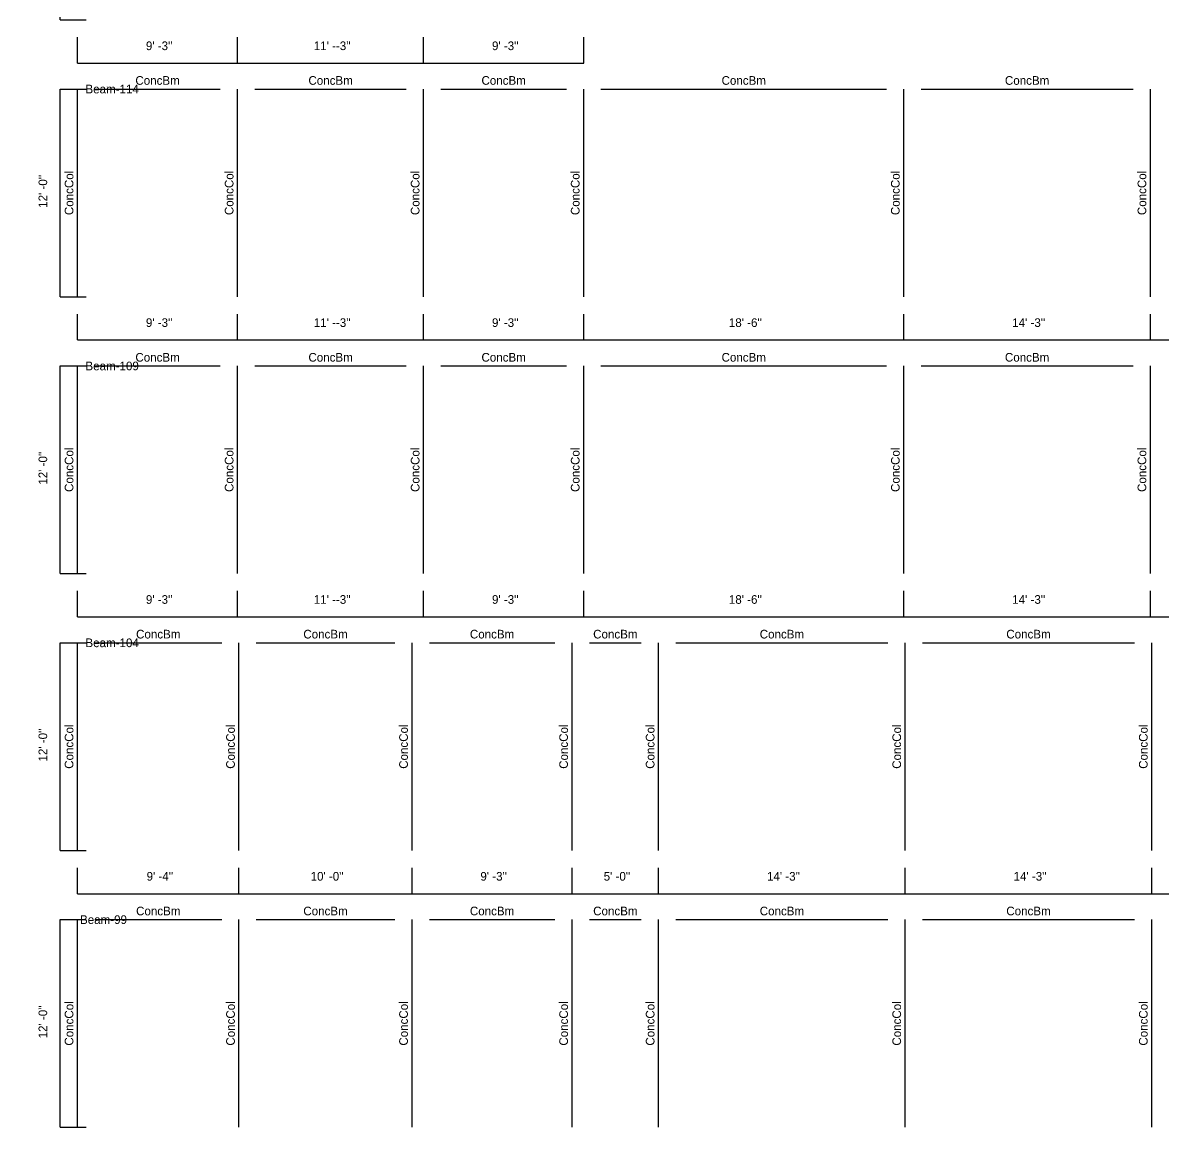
# Model space of a CAD drawing. Extents: x -38 to 2998, y -195 to 11529.
# Drawn here: x -38 to 753, y 3310 to 4078 of the extents above; entities that cross this region are included whole.
import ezdxf
from ezdxf.enums import TextEntityAlignment as Align

# ---------------------------------------------------------------- set-up
doc = ezdxf.new("R2010")
doc.units = 0
doc.header["$MEASUREMENT"] = 0
doc.layers.get('0').update_dxf_attribs({"linetype": 'CONTINUOUS'})
for name, color, linetype in [('CENTERLINES', 7, 'CONTINUOUS'), ('DIMENSIONS', 4, 'CONTINUOUS'), ('TEXT', 5, 'CONTINUOUS')]:
    doc.layers.add(name, color=color, linetype=linetype)
doc.dimstyles.get("Standard").update_dxf_attribs({"dimtxt": 0.18, "dimasz": 0.18, "dimexe": 0.18, "dimexo": 0.0625, "dimgap": 0.09, "dimtad": 0, "dimtih": 1, "dimtoh": 1, "dimdec": 4, "dimzin": 0, "dimtxsty": 'STANDARD', "dimcen": 0.09, "dimazin": 3, "dimtfac": 1, "dimtdec": 4, "dimtofl": 0, "dimtmove": 0, "dimatfit": 3, "dimtolj": 1, "dimtzin": 0})

# ---------------------------------------------------------------- blocks, each defined once
blk = doc.blocks.new('*D760')
at = {"color": 1, "linetype": 'BYBLOCK'}
for points in [[(-8.29, 3452.29), (-7.23, 3451.23), (-16.77, 3460.77), (-15.71, 3459.71)], [(-8.29, 3308.29), (-7.23, 3307.23), (-16.77, 3316.77), (-15.71, 3315.71)]]:
    blk.add_solid(points, dxfattribs=at)
at = {"layer": 'DIMENSIONS', "color": 9, "linetype": 'BYBLOCK'}
for p, q in [((-12, 3456), (6, 3456)), ((-12, 3312), (6, 3312))]:
    blk.add_line(p, q, dxfattribs=at)
at = {"layer": 'DIMENSIONS', "color": 0, "linetype": 'BYBLOCK'}
blk.add_line((-12, 3312), (-12, 3456), dxfattribs=at)
at = {"layer": 'DIMENSIONS', "color": 0, "linetype": 'BYBLOCK', "insert": (-24, 3384), "char_height": 6, "attachment_point": 5, "rotation": 90}
blk.add_mtext("\\A1; 12' -0''", dxfattribs=at)
blk = doc.blocks.new('*D761')
at = {"color": 1, "linetype": 'BYBLOCK'}
for points in [[(4.77, 3478.77), (3.71, 3477.71), (-3.71, 3470.29), (-4.77, 3469.23)], [(116.73, 3478.77), (115.67, 3477.71), (108.25, 3470.29), (107.19, 3469.23)]]:
    blk.add_solid(points, dxfattribs=at)
at = {"layer": 'DIMENSIONS', "color": 9, "linetype": 'BYBLOCK'}
for p, q in [((0, 3474), (0, 3492)), ((111.96, 3474), (111.96, 3492))]:
    blk.add_line(p, q, dxfattribs=at)
at = {"layer": 'DIMENSIONS', "color": 0, "linetype": 'BYBLOCK'}
blk.add_line((0, 3474), (111.96, 3474), dxfattribs=at)
at = {"layer": 'DIMENSIONS', "color": 0, "linetype": 'BYBLOCK', "insert": (55.98, 3486), "char_height": 6, "attachment_point": 5}
blk.add_mtext("\\A1; 9' -4''", dxfattribs=at)
blk = doc.blocks.new('*D762')
at = {"color": 1, "linetype": 'BYBLOCK'}
for points in [[(116.73, 3478.77), (115.67, 3477.71), (108.25, 3470.29), (107.19, 3469.23)], [(236.73, 3478.77), (235.67, 3477.71), (228.25, 3470.29), (227.19, 3469.23)]]:
    blk.add_solid(points, dxfattribs=at)
at = {"layer": 'DIMENSIONS', "color": 9, "linetype": 'BYBLOCK'}
for p, q in [((111.96, 3474), (111.96, 3492)), ((231.96, 3474), (231.96, 3492))]:
    blk.add_line(p, q, dxfattribs=at)
at = {"layer": 'DIMENSIONS', "color": 0, "linetype": 'BYBLOCK'}
blk.add_line((111.96, 3474), (231.96, 3474), dxfattribs=at)
at = {"layer": 'DIMENSIONS', "color": 0, "linetype": 'BYBLOCK', "insert": (171.96, 3486), "char_height": 6, "attachment_point": 5}
blk.add_mtext("\\A1; 10' -0''", dxfattribs=at)
blk = doc.blocks.new('*D763')
at = {"color": 1, "linetype": 'BYBLOCK'}
for points in [[(236.73, 3478.77), (235.67, 3477.71), (228.25, 3470.29), (227.19, 3469.23)], [(347.73, 3478.77), (346.67, 3477.71), (339.25, 3470.29), (338.19, 3469.23)]]:
    blk.add_solid(points, dxfattribs=at)
at = {"layer": 'DIMENSIONS', "color": 9, "linetype": 'BYBLOCK'}
for p, q in [((231.96, 3474), (231.96, 3492)), ((342.96, 3474), (342.96, 3492))]:
    blk.add_line(p, q, dxfattribs=at)
at = {"layer": 'DIMENSIONS', "color": 0, "linetype": 'BYBLOCK'}
blk.add_line((231.96, 3474), (342.96, 3474), dxfattribs=at)
at = {"layer": 'DIMENSIONS', "color": 0, "linetype": 'BYBLOCK', "insert": (287.46, 3486), "char_height": 6, "attachment_point": 5}
blk.add_mtext("\\A1; 9' -3''", dxfattribs=at)
blk = doc.blocks.new('*D764')
at = {"color": 1, "linetype": 'BYBLOCK'}
for points in [[(347.73, 3478.77), (346.67, 3477.71), (339.25, 3470.29), (338.19, 3469.23)], [(407.73, 3478.77), (406.67, 3477.71), (399.25, 3470.29), (398.19, 3469.23)]]:
    blk.add_solid(points, dxfattribs=at)
at = {"layer": 'DIMENSIONS', "color": 9, "linetype": 'BYBLOCK'}
for p, q in [((342.96, 3474), (342.96, 3492)), ((402.96, 3474), (402.96, 3492))]:
    blk.add_line(p, q, dxfattribs=at)
at = {"layer": 'DIMENSIONS', "color": 0, "linetype": 'BYBLOCK'}
blk.add_line((342.96, 3474), (402.96, 3474), dxfattribs=at)
at = {"layer": 'DIMENSIONS', "color": 0, "linetype": 'BYBLOCK', "insert": (372.96, 3486), "char_height": 6, "attachment_point": 5}
blk.add_mtext("\\A1; 5' -0''", dxfattribs=at)
blk = doc.blocks.new('*D765')
at = {"color": 1, "linetype": 'BYBLOCK'}
for points in [[(407.73, 3478.77), (406.67, 3477.71), (399.25, 3470.29), (398.19, 3469.23)], [(578.73, 3478.77), (577.67, 3477.71), (570.25, 3470.29), (569.19, 3469.23)]]:
    blk.add_solid(points, dxfattribs=at)
at = {"layer": 'DIMENSIONS', "color": 9, "linetype": 'BYBLOCK'}
for p, q in [((402.96, 3474), (402.96, 3492)), ((573.96, 3474), (573.96, 3492))]:
    blk.add_line(p, q, dxfattribs=at)
at = {"layer": 'DIMENSIONS', "color": 0, "linetype": 'BYBLOCK'}
blk.add_line((402.96, 3474), (573.96, 3474), dxfattribs=at)
at = {"layer": 'DIMENSIONS', "color": 0, "linetype": 'BYBLOCK', "insert": (488.46, 3486), "char_height": 6, "attachment_point": 5}
blk.add_mtext("\\A1; 14' -3''", dxfattribs=at)
blk = doc.blocks.new('*D766')
at = {"color": 1, "linetype": 'BYBLOCK'}
for points in [[(578.73, 3478.77), (577.67, 3477.71), (570.25, 3470.29), (569.19, 3469.23)], [(749.73, 3478.77), (748.67, 3477.71), (741.25, 3470.29), (740.19, 3469.23)]]:
    blk.add_solid(points, dxfattribs=at)
at = {"layer": 'DIMENSIONS', "color": 9, "linetype": 'BYBLOCK'}
for p, q in [((573.96, 3474), (573.96, 3492)), ((744.96, 3474), (744.96, 3492))]:
    blk.add_line(p, q, dxfattribs=at)
at = {"layer": 'DIMENSIONS', "color": 0, "linetype": 'BYBLOCK'}
blk.add_line((573.96, 3474), (744.96, 3474), dxfattribs=at)
at = {"layer": 'DIMENSIONS', "color": 0, "linetype": 'BYBLOCK', "insert": (659.46, 3486), "char_height": 6, "attachment_point": 5}
blk.add_mtext("\\A1; 14' -3''", dxfattribs=at)
blk = doc.blocks.new('*D767')
at = {"color": 1, "linetype": 'BYBLOCK'}
for points in [[(749.73, 3478.77), (748.67, 3477.71), (741.25, 3470.29), (740.19, 3469.23)], [(920.73, 3478.77), (919.67, 3477.71), (912.25, 3470.29), (911.19, 3469.23)]]:
    blk.add_solid(points, dxfattribs=at)
at = {"layer": 'DIMENSIONS', "color": 9, "linetype": 'BYBLOCK'}
for p, q in [((744.96, 3474), (744.96, 3492)), ((915.96, 3474), (915.96, 3492))]:
    blk.add_line(p, q, dxfattribs=at)
at = {"layer": 'DIMENSIONS', "color": 0, "linetype": 'BYBLOCK'}
blk.add_line((744.96, 3474), (915.96, 3474), dxfattribs=at)
at = {"layer": 'DIMENSIONS', "color": 0, "linetype": 'BYBLOCK', "insert": (830.46, 3486), "char_height": 6, "attachment_point": 5}
blk.add_mtext("\\A1; 14' -3''", dxfattribs=at)
blk = doc.blocks.new('*D781')
at = {"color": 1, "linetype": 'BYBLOCK'}
for points in [[(-8.29, 3644.29), (-7.23, 3643.23), (-16.77, 3652.77), (-15.71, 3651.71)], [(-8.29, 3500.29), (-7.23, 3499.23), (-16.77, 3508.77), (-15.71, 3507.71)]]:
    blk.add_solid(points, dxfattribs=at)
at = {"layer": 'DIMENSIONS', "color": 9, "linetype": 'BYBLOCK'}
for p, q in [((-12, 3648), (6, 3648)), ((-12, 3504), (6, 3504))]:
    blk.add_line(p, q, dxfattribs=at)
at = {"layer": 'DIMENSIONS', "color": 0, "linetype": 'BYBLOCK'}
blk.add_line((-12, 3504), (-12, 3648), dxfattribs=at)
at = {"layer": 'DIMENSIONS', "color": 0, "linetype": 'BYBLOCK', "insert": (-24, 3576), "char_height": 6, "attachment_point": 5, "rotation": 90}
blk.add_mtext("\\A1; 12' -0''", dxfattribs=at)
blk = doc.blocks.new('*D782')
at = {"color": 1, "linetype": 'BYBLOCK'}
for points in [[(4.77, 3670.77), (3.71, 3669.71), (-3.71, 3662.29), (-4.77, 3661.23)], [(115.77, 3670.77), (114.71, 3669.71), (107.29, 3662.29), (106.23, 3661.23)]]:
    blk.add_solid(points, dxfattribs=at)
at = {"layer": 'DIMENSIONS', "color": 9, "linetype": 'BYBLOCK'}
for p, q in [((0, 3666), (0, 3684)), ((111, 3666), (111, 3684))]:
    blk.add_line(p, q, dxfattribs=at)
at = {"layer": 'DIMENSIONS', "color": 0, "linetype": 'BYBLOCK'}
blk.add_line((0, 3666), (111, 3666), dxfattribs=at)
at = {"layer": 'DIMENSIONS', "color": 0, "linetype": 'BYBLOCK', "insert": (55.5, 3678), "char_height": 6, "attachment_point": 5}
blk.add_mtext("\\A1; 9' -3''", dxfattribs=at)
blk = doc.blocks.new('*D783')
at = {"color": 1, "linetype": 'BYBLOCK'}
for points in [[(115.77, 3670.77), (114.71, 3669.71), (107.29, 3662.29), (106.23, 3661.23)], [(244.77, 3670.77), (243.71, 3669.71), (236.29, 3662.29), (235.23, 3661.23)]]:
    blk.add_solid(points, dxfattribs=at)
at = {"layer": 'DIMENSIONS', "color": 9, "linetype": 'BYBLOCK'}
for p, q in [((111, 3666), (111, 3684)), ((240, 3666), (240, 3684))]:
    blk.add_line(p, q, dxfattribs=at)
at = {"layer": 'DIMENSIONS', "color": 0, "linetype": 'BYBLOCK'}
blk.add_line((111, 3666), (240, 3666), dxfattribs=at)
at = {"layer": 'DIMENSIONS', "color": 0, "linetype": 'BYBLOCK', "insert": (175.5, 3678), "char_height": 6, "attachment_point": 5}
blk.add_mtext("\\A1; 11' --3''", dxfattribs=at)
blk = doc.blocks.new('*D784')
at = {"color": 1, "linetype": 'BYBLOCK'}
for points in [[(244.77, 3670.77), (243.71, 3669.71), (236.29, 3662.29), (235.23, 3661.23)], [(355.77, 3670.77), (354.71, 3669.71), (347.29, 3662.29), (346.23, 3661.23)]]:
    blk.add_solid(points, dxfattribs=at)
at = {"layer": 'DIMENSIONS', "color": 9, "linetype": 'BYBLOCK'}
for p, q in [((240, 3666), (240, 3684)), ((351, 3666), (351, 3684))]:
    blk.add_line(p, q, dxfattribs=at)
at = {"layer": 'DIMENSIONS', "color": 0, "linetype": 'BYBLOCK'}
blk.add_line((240, 3666), (351, 3666), dxfattribs=at)
at = {"layer": 'DIMENSIONS', "color": 0, "linetype": 'BYBLOCK', "insert": (295.5, 3678), "char_height": 6, "attachment_point": 5}
blk.add_mtext("\\A1; 9' -3''", dxfattribs=at)
blk = doc.blocks.new('*D785')
at = {"color": 1, "linetype": 'BYBLOCK'}
for points in [[(355.77, 3670.77), (354.71, 3669.71), (347.29, 3662.29), (346.23, 3661.23)], [(577.77, 3670.77), (576.71, 3669.71), (569.29, 3662.29), (568.23, 3661.23)]]:
    blk.add_solid(points, dxfattribs=at)
at = {"layer": 'DIMENSIONS', "color": 9, "linetype": 'BYBLOCK'}
for p, q in [((351, 3666), (351, 3684)), ((573, 3666), (573, 3684))]:
    blk.add_line(p, q, dxfattribs=at)
at = {"layer": 'DIMENSIONS', "color": 0, "linetype": 'BYBLOCK'}
blk.add_line((351, 3666), (573, 3666), dxfattribs=at)
at = {"layer": 'DIMENSIONS', "color": 0, "linetype": 'BYBLOCK', "insert": (462, 3678), "char_height": 6, "attachment_point": 5}
blk.add_mtext("\\A1; 18' -6''", dxfattribs=at)
blk = doc.blocks.new('*D786')
at = {"color": 1, "linetype": 'BYBLOCK'}
for points in [[(577.77, 3670.77), (576.71, 3669.71), (569.29, 3662.29), (568.23, 3661.23)], [(748.77, 3670.77), (747.71, 3669.71), (740.29, 3662.29), (739.23, 3661.23)]]:
    blk.add_solid(points, dxfattribs=at)
at = {"layer": 'DIMENSIONS', "color": 9, "linetype": 'BYBLOCK'}
for p, q in [((573, 3666), (573, 3684)), ((744, 3666), (744, 3684))]:
    blk.add_line(p, q, dxfattribs=at)
at = {"layer": 'DIMENSIONS', "color": 0, "linetype": 'BYBLOCK'}
blk.add_line((573, 3666), (744, 3666), dxfattribs=at)
at = {"layer": 'DIMENSIONS', "color": 0, "linetype": 'BYBLOCK', "insert": (658.5, 3678), "char_height": 6, "attachment_point": 5}
blk.add_mtext("\\A1; 14' -3''", dxfattribs=at)
blk = doc.blocks.new('*D787')
at = {"color": 1, "linetype": 'BYBLOCK'}
for points in [[(748.77, 3670.77), (747.71, 3669.71), (740.29, 3662.29), (739.23, 3661.23)], [(919.77, 3670.77), (918.71, 3669.71), (911.29, 3662.29), (910.23, 3661.23)]]:
    blk.add_solid(points, dxfattribs=at)
at = {"layer": 'DIMENSIONS', "color": 9, "linetype": 'BYBLOCK'}
for p, q in [((744, 3666), (744, 3684)), ((915, 3666), (915, 3684))]:
    blk.add_line(p, q, dxfattribs=at)
at = {"layer": 'DIMENSIONS', "color": 0, "linetype": 'BYBLOCK'}
blk.add_line((744, 3666), (915, 3666), dxfattribs=at)
at = {"layer": 'DIMENSIONS', "color": 0, "linetype": 'BYBLOCK', "insert": (829.5, 3678), "char_height": 6, "attachment_point": 5}
blk.add_mtext("\\A1; 14' -3''", dxfattribs=at)
blk = doc.blocks.new('*D797')
at = {"color": 1, "linetype": 'BYBLOCK'}
for points in [[(-8.29, 3836.29), (-7.23, 3835.23), (-16.77, 3844.77), (-15.71, 3843.71)], [(-8.29, 3692.29), (-7.23, 3691.23), (-16.77, 3700.77), (-15.71, 3699.71)]]:
    blk.add_solid(points, dxfattribs=at)
at = {"layer": 'DIMENSIONS', "color": 9, "linetype": 'BYBLOCK'}
for p, q in [((-12, 3840), (6, 3840)), ((-12, 3696), (6, 3696))]:
    blk.add_line(p, q, dxfattribs=at)
at = {"layer": 'DIMENSIONS', "color": 0, "linetype": 'BYBLOCK'}
blk.add_line((-12, 3696), (-12, 3840), dxfattribs=at)
at = {"layer": 'DIMENSIONS', "color": 0, "linetype": 'BYBLOCK', "insert": (-24, 3768), "char_height": 6, "attachment_point": 5, "rotation": 90}
blk.add_mtext("\\A1; 12' -0''", dxfattribs=at)
blk = doc.blocks.new('*D798')
at = {"color": 1, "linetype": 'BYBLOCK'}
for points in [[(4.77, 3862.77), (3.71, 3861.71), (-3.71, 3854.29), (-4.77, 3853.23)], [(115.77, 3862.77), (114.71, 3861.71), (107.29, 3854.29), (106.23, 3853.23)]]:
    blk.add_solid(points, dxfattribs=at)
at = {"layer": 'DIMENSIONS', "color": 9, "linetype": 'BYBLOCK'}
for p, q in [((0, 3858), (0, 3876)), ((111, 3858), (111, 3876))]:
    blk.add_line(p, q, dxfattribs=at)
at = {"layer": 'DIMENSIONS', "color": 0, "linetype": 'BYBLOCK'}
blk.add_line((0, 3858), (111, 3858), dxfattribs=at)
at = {"layer": 'DIMENSIONS', "color": 0, "linetype": 'BYBLOCK', "insert": (55.5, 3870), "char_height": 6, "attachment_point": 5}
blk.add_mtext("\\A1; 9' -3''", dxfattribs=at)
blk = doc.blocks.new('*D799')
at = {"color": 1, "linetype": 'BYBLOCK'}
for points in [[(115.77, 3862.77), (114.71, 3861.71), (107.29, 3854.29), (106.23, 3853.23)], [(244.77, 3862.77), (243.71, 3861.71), (236.29, 3854.29), (235.23, 3853.23)]]:
    blk.add_solid(points, dxfattribs=at)
at = {"layer": 'DIMENSIONS', "color": 9, "linetype": 'BYBLOCK'}
for p, q in [((111, 3858), (111, 3876)), ((240, 3858), (240, 3876))]:
    blk.add_line(p, q, dxfattribs=at)
at = {"layer": 'DIMENSIONS', "color": 0, "linetype": 'BYBLOCK'}
blk.add_line((111, 3858), (240, 3858), dxfattribs=at)
at = {"layer": 'DIMENSIONS', "color": 0, "linetype": 'BYBLOCK', "insert": (175.5, 3870), "char_height": 6, "attachment_point": 5}
blk.add_mtext("\\A1; 11' --3''", dxfattribs=at)
blk = doc.blocks.new('*D800')
at = {"color": 1, "linetype": 'BYBLOCK'}
for points in [[(244.77, 3862.77), (243.71, 3861.71), (236.29, 3854.29), (235.23, 3853.23)], [(355.77, 3862.77), (354.71, 3861.71), (347.29, 3854.29), (346.23, 3853.23)]]:
    blk.add_solid(points, dxfattribs=at)
at = {"layer": 'DIMENSIONS', "color": 9, "linetype": 'BYBLOCK'}
for p, q in [((240, 3858), (240, 3876)), ((351, 3858), (351, 3876))]:
    blk.add_line(p, q, dxfattribs=at)
at = {"layer": 'DIMENSIONS', "color": 0, "linetype": 'BYBLOCK'}
blk.add_line((240, 3858), (351, 3858), dxfattribs=at)
at = {"layer": 'DIMENSIONS', "color": 0, "linetype": 'BYBLOCK', "insert": (295.5, 3870), "char_height": 6, "attachment_point": 5}
blk.add_mtext("\\A1; 9' -3''", dxfattribs=at)
blk = doc.blocks.new('*D801')
at = {"color": 1, "linetype": 'BYBLOCK'}
for points in [[(355.77, 3862.77), (354.71, 3861.71), (347.29, 3854.29), (346.23, 3853.23)], [(577.77, 3862.77), (576.71, 3861.71), (569.29, 3854.29), (568.23, 3853.23)]]:
    blk.add_solid(points, dxfattribs=at)
at = {"layer": 'DIMENSIONS', "color": 9, "linetype": 'BYBLOCK'}
for p, q in [((351, 3858), (351, 3876)), ((573, 3858), (573, 3876))]:
    blk.add_line(p, q, dxfattribs=at)
at = {"layer": 'DIMENSIONS', "color": 0, "linetype": 'BYBLOCK'}
blk.add_line((351, 3858), (573, 3858), dxfattribs=at)
at = {"layer": 'DIMENSIONS', "color": 0, "linetype": 'BYBLOCK', "insert": (462, 3870), "char_height": 6, "attachment_point": 5}
blk.add_mtext("\\A1; 18' -6''", dxfattribs=at)
blk = doc.blocks.new('*D802')
at = {"color": 1, "linetype": 'BYBLOCK'}
for points in [[(577.77, 3862.77), (576.71, 3861.71), (569.29, 3854.29), (568.23, 3853.23)], [(748.77, 3862.77), (747.71, 3861.71), (740.29, 3854.29), (739.23, 3853.23)]]:
    blk.add_solid(points, dxfattribs=at)
at = {"layer": 'DIMENSIONS', "color": 9, "linetype": 'BYBLOCK'}
for p, q in [((573, 3858), (573, 3876)), ((744, 3858), (744, 3876))]:
    blk.add_line(p, q, dxfattribs=at)
at = {"layer": 'DIMENSIONS', "color": 0, "linetype": 'BYBLOCK'}
blk.add_line((573, 3858), (744, 3858), dxfattribs=at)
at = {"layer": 'DIMENSIONS', "color": 0, "linetype": 'BYBLOCK', "insert": (658.5, 3870), "char_height": 6, "attachment_point": 5}
blk.add_mtext("\\A1; 14' -3''", dxfattribs=at)
blk = doc.blocks.new('*D803')
at = {"color": 1, "linetype": 'BYBLOCK'}
for points in [[(748.77, 3862.77), (747.71, 3861.71), (740.29, 3854.29), (739.23, 3853.23)], [(919.77, 3862.77), (918.71, 3861.71), (911.29, 3854.29), (910.23, 3853.23)]]:
    blk.add_solid(points, dxfattribs=at)
at = {"layer": 'DIMENSIONS', "color": 9, "linetype": 'BYBLOCK'}
for p, q in [((744, 3858), (744, 3876)), ((915, 3858), (915, 3876))]:
    blk.add_line(p, q, dxfattribs=at)
at = {"layer": 'DIMENSIONS', "color": 0, "linetype": 'BYBLOCK'}
blk.add_line((744, 3858), (915, 3858), dxfattribs=at)
at = {"layer": 'DIMENSIONS', "color": 0, "linetype": 'BYBLOCK', "insert": (829.5, 3870), "char_height": 6, "attachment_point": 5}
blk.add_mtext("\\A1; 14' -3''", dxfattribs=at)
blk = doc.blocks.new('*D813')
at = {"color": 1, "linetype": 'BYBLOCK'}
for points in [[(-8.29, 4028.29), (-7.23, 4027.23), (-16.77, 4036.77), (-15.71, 4035.71)], [(-8.29, 3884.29), (-7.23, 3883.23), (-16.77, 3892.77), (-15.71, 3891.71)]]:
    blk.add_solid(points, dxfattribs=at)
at = {"layer": 'DIMENSIONS', "color": 9, "linetype": 'BYBLOCK'}
for p, q in [((-12, 4032), (6, 4032)), ((-12, 3888), (6, 3888))]:
    blk.add_line(p, q, dxfattribs=at)
at = {"layer": 'DIMENSIONS', "color": 0, "linetype": 'BYBLOCK'}
blk.add_line((-12, 3888), (-12, 4032), dxfattribs=at)
at = {"layer": 'DIMENSIONS', "color": 0, "linetype": 'BYBLOCK', "insert": (-24, 3960), "char_height": 6, "attachment_point": 5, "rotation": 90}
blk.add_mtext("\\A1; 12' -0''", dxfattribs=at)
blk = doc.blocks.new('*D814')
at = {"color": 1, "linetype": 'BYBLOCK'}
for points in [[(4.77, 4054.77), (3.71, 4053.71), (-3.71, 4046.29), (-4.77, 4045.23)], [(115.77, 4054.77), (114.71, 4053.71), (107.29, 4046.29), (106.23, 4045.23)]]:
    blk.add_solid(points, dxfattribs=at)
at = {"layer": 'DIMENSIONS', "color": 9, "linetype": 'BYBLOCK'}
for p, q in [((0, 4050), (0, 4068)), ((111, 4050), (111, 4068))]:
    blk.add_line(p, q, dxfattribs=at)
at = {"layer": 'DIMENSIONS', "color": 0, "linetype": 'BYBLOCK'}
blk.add_line((0, 4050), (111, 4050), dxfattribs=at)
at = {"layer": 'DIMENSIONS', "color": 0, "linetype": 'BYBLOCK', "insert": (55.5, 4062), "char_height": 6, "attachment_point": 5}
blk.add_mtext("\\A1; 9' -3''", dxfattribs=at)
blk = doc.blocks.new('*D815')
at = {"color": 1, "linetype": 'BYBLOCK'}
for points in [[(115.77, 4054.77), (114.71, 4053.71), (107.29, 4046.29), (106.23, 4045.23)], [(244.77, 4054.77), (243.71, 4053.71), (236.29, 4046.29), (235.23, 4045.23)]]:
    blk.add_solid(points, dxfattribs=at)
at = {"layer": 'DIMENSIONS', "color": 9, "linetype": 'BYBLOCK'}
for p, q in [((111, 4050), (111, 4068)), ((240, 4050), (240, 4068))]:
    blk.add_line(p, q, dxfattribs=at)
at = {"layer": 'DIMENSIONS', "color": 0, "linetype": 'BYBLOCK'}
blk.add_line((111, 4050), (240, 4050), dxfattribs=at)
at = {"layer": 'DIMENSIONS', "color": 0, "linetype": 'BYBLOCK', "insert": (175.5, 4062), "char_height": 6, "attachment_point": 5}
blk.add_mtext("\\A1; 11' --3''", dxfattribs=at)
blk = doc.blocks.new('*D816')
at = {"color": 1, "linetype": 'BYBLOCK'}
for points in [[(244.77, 4054.77), (243.71, 4053.71), (236.29, 4046.29), (235.23, 4045.23)], [(355.77, 4054.77), (354.71, 4053.71), (347.29, 4046.29), (346.23, 4045.23)]]:
    blk.add_solid(points, dxfattribs=at)
at = {"layer": 'DIMENSIONS', "color": 9, "linetype": 'BYBLOCK'}
for p, q in [((240, 4050), (240, 4068)), ((351, 4050), (351, 4068))]:
    blk.add_line(p, q, dxfattribs=at)
at = {"layer": 'DIMENSIONS', "color": 0, "linetype": 'BYBLOCK'}
blk.add_line((240, 4050), (351, 4050), dxfattribs=at)
at = {"layer": 'DIMENSIONS', "color": 0, "linetype": 'BYBLOCK', "insert": (295.5, 4062), "char_height": 6, "attachment_point": 5}
blk.add_mtext("\\A1; 9' -3''", dxfattribs=at)
blk = doc.blocks.new('*D817')
at = {"color": 1, "linetype": 'BYBLOCK'}
for points in [[(-8.29, 4220.29), (-7.23, 4219.23), (-16.77, 4228.77), (-15.71, 4227.71)], [(-8.29, 4076.29), (-7.23, 4075.23), (-16.77, 4084.77), (-15.71, 4083.71)]]:
    blk.add_solid(points, dxfattribs=at)
at = {"layer": 'DIMENSIONS', "color": 9, "linetype": 'BYBLOCK'}
for p, q in [((-12, 4224), (6, 4224)), ((-12, 4080), (6, 4080))]:
    blk.add_line(p, q, dxfattribs=at)
at = {"layer": 'DIMENSIONS', "color": 0, "linetype": 'BYBLOCK'}
blk.add_line((-12, 4080), (-12, 4224), dxfattribs=at)
at = {"layer": 'DIMENSIONS', "color": 0, "linetype": 'BYBLOCK', "insert": (-24, 4152), "char_height": 6, "attachment_point": 5, "rotation": 90}
blk.add_mtext("\\A1; 12' -0''", dxfattribs=at)

msp = doc.modelspace()

# ---------------------------------------------------------------- linework, layer by layer
at = {"layer": 'CENTERLINES', "color": 0, "linetype": 'CONTINUOUS'}
for p, q in [((0, 3888), (0, 4032)), ((12, 4032), (99, 4032)), ((111, 3888), (111, 4032)), ((123, 4032), (228, 4032)), ((240, 3888), (240, 4032)), ((252, 4032), (339, 4032)), ((351, 3888), (351, 4032)), ((363, 4032), (561, 4032)), ((573, 3888), (573, 4032)), ((585, 4032), (732, 4032)), ((744, 3888), (744, 4032)), ((0, 3696), (0, 3840)), ((12, 3840), (99, 3840)), ((111, 3696), (111, 3840)), ((123, 3840), (228, 3840)), ((240, 3696), (240, 3840)), ((252, 3840), (339, 3840)), ((351, 3696), (351, 3840)), ((363, 3840), (561, 3840)), ((573, 3696), (573, 3840)), ((585, 3840), (732, 3840)), ((744, 3696), (744, 3840)), ((0, 3504), (0, 3648)), ((12, 3648), (99.96, 3648)), ((111.96, 3504), (111.96, 3648)), ((123.96, 3648), (219.96, 3648)), ((231.96, 3504), (231.96, 3648)), ((243.96, 3648), (330.96, 3648)), ((342.96, 3504), (342.96, 3648)), ((354.96, 3648), (390.96, 3648)), ((402.96, 3504), (402.96, 3648)), ((414.96, 3648), (561.96, 3648)), ((573.96, 3504), (573.96, 3648)), ((585.96, 3648), (732.96, 3648)), ((744.96, 3504), (744.96, 3648)), ((0, 3312), (0, 3456)), ((12, 3456), (99.96, 3456)), ((111.96, 3312), (111.96, 3456)), ((123.96, 3456), (219.96, 3456)), ((231.96, 3312), (231.96, 3456)), ((243.96, 3456), (330.96, 3456)), ((342.96, 3312), (342.96, 3456)), ((354.96, 3456), (390.96, 3456)), ((402.96, 3312), (402.96, 3456)), ((414.96, 3456), (561.96, 3456)), ((573.96, 3312), (573.96, 3456)), ((585.96, 3456), (732.96, 3456)), ((744.96, 3312), (744.96, 3456))]:
    msp.add_line(p, q, dxfattribs=at)

# ---------------------------------------------------------------- texts
at = {"layer": 'TEXT', "color": 0}
for s, p in [('Beam-114', (24, 4032)), ('ConcBm', (55.5, 4038)), ('ConcBm', (175.5, 4038)), ('ConcBm', (295.5, 4038)), ('ConcBm', (462, 4038)), ('ConcBm', (658.5, 4038)), ('ConcBm', (55.5, 3846)), ('ConcBm', (175.5, 3846)), ('ConcBm', (295.5, 3846)), ('ConcBm', (462, 3846)), ('ConcBm', (658.5, 3846)), ('Beam-109', (24, 3840)), ('ConcBm', (55.98, 3654)), ('ConcBm', (171.96, 3654)), ('ConcBm', (287.46, 3654)), ('ConcBm', (372.96, 3654)), ('ConcBm', (488.46, 3654)), ('ConcBm', (659.46, 3654)), ('Beam-104', (24, 3648)), ('ConcBm', (55.98, 3462)), ('ConcBm', (171.96, 3462)), ('ConcBm', (287.46, 3462)), ('ConcBm', (372.96, 3462)), ('ConcBm', (488.46, 3462)), ('ConcBm', (659.46, 3462)), ('Beam-99', (18, 3456))]:
    msp.add_text(s, height=6, dxfattribs=at).set_placement(p, align=Align.MIDDLE)
for p in [(-6, 3960), (105, 3960), (234, 3960), (345, 3960), (567, 3960), (738, 3960), (-6, 3768), (105, 3768), (234, 3768), (345, 3768), (567, 3768), (738, 3768), (-6, 3576), (105.96, 3576), (225.96, 3576), (336.96, 3576), (396.96, 3576), (567.96, 3576), (738.96, 3576), (-6, 3384), (105.96, 3384), (225.96, 3384), (336.96, 3384), (396.96, 3384), (567.96, 3384), (738.96, 3384)]:
    msp.add_text('ConcCol', height=6, rotation=90, dxfattribs=at).set_placement(p, align=Align.MIDDLE)

# ---------------------------------------------------------------- dimensions: what is measured, and where the dimension line sits
at = {"layer": 'DIMENSIONS'}
for base, p1, p2, picture, middle in [((-12, 4224), (-24, 4080), (-24, 4224), '*D817', (-24, 4152)), ((111, 4050), (0, 4038), (111, 4038), '*D814', (55.5, 4038)), ((240, 4050), (111, 4038), (240, 4038), '*D815', (175.5, 4038)), ((351, 4050), (240, 4038), (351, 4038), '*D816', (295.5, 4038)), ((-12, 4032), (-24, 3888), (-24, 4032), '*D813', (-24, 3960)), ((111, 3858), (0, 3846), (111, 3846), '*D798', (55.5, 3846)), ((240, 3858), (111, 3846), (240, 3846), '*D799', (175.5, 3846)), ((351, 3858), (240, 3846), (351, 3846), '*D800', (295.5, 3846)), ((573, 3858), (351, 3846), (573, 3846), '*D801', (462, 3846)), ((744, 3858), (573, 3846), (744, 3846), '*D802', (658.5, 3846)), ((915, 3858), (744, 3846), (915, 3846), '*D803', (829.5, 3846)), ((-12, 3840), (-24, 3696), (-24, 3840), '*D797', (-24, 3768)), ((111, 3666), (0, 3654), (111, 3654), '*D782', (55.5, 3654)), ((240, 3666), (111, 3654), (240, 3654), '*D783', (175.5, 3654)), ((351, 3666), (240, 3654), (351, 3654), '*D784', (295.5, 3654)), ((573, 3666), (351, 3654), (573, 3654), '*D785', (462, 3654)), ((744, 3666), (573, 3654), (744, 3654), '*D786', (658.5, 3654)), ((915, 3666), (744, 3654), (915, 3654), '*D787', (829.5, 3654)), ((-12, 3648), (-24, 3504), (-24, 3648), '*D781', (-24, 3576)), ((111.96, 3474), (0, 3462), (111.96, 3462), '*D761', (55.98, 3462)), ((231.96, 3474), (111.96, 3462), (231.96, 3462), '*D762', (171.96, 3462)), ((342.96, 3474), (231.96, 3462), (342.96, 3462), '*D763', (287.46, 3462)), ((402.96, 3474), (342.96, 3462), (402.96, 3462), '*D764', (372.96, 3462)), ((573.96, 3474), (402.96, 3462), (573.96, 3462), '*D765', (488.46, 3462)), ((744.96, 3474), (573.96, 3462), (744.96, 3462), '*D766', (659.46, 3462)), ((915.96, 3474), (744.96, 3462), (915.96, 3462), '*D767', (830.46, 3462)), ((-12, 3456), (-24, 3312), (-24, 3456), '*D760', (-24, 3384))]:
    dim = msp.add_linear_dim(base=base, p1=p1, p2=p2, dimstyle='STANDARD', dxfattribs=at)
    dim.commit()
    dim.dimension.update_dxf_attribs({"geometry": picture, "text_midpoint": middle})

doc.saveas('drawing.dxf')
